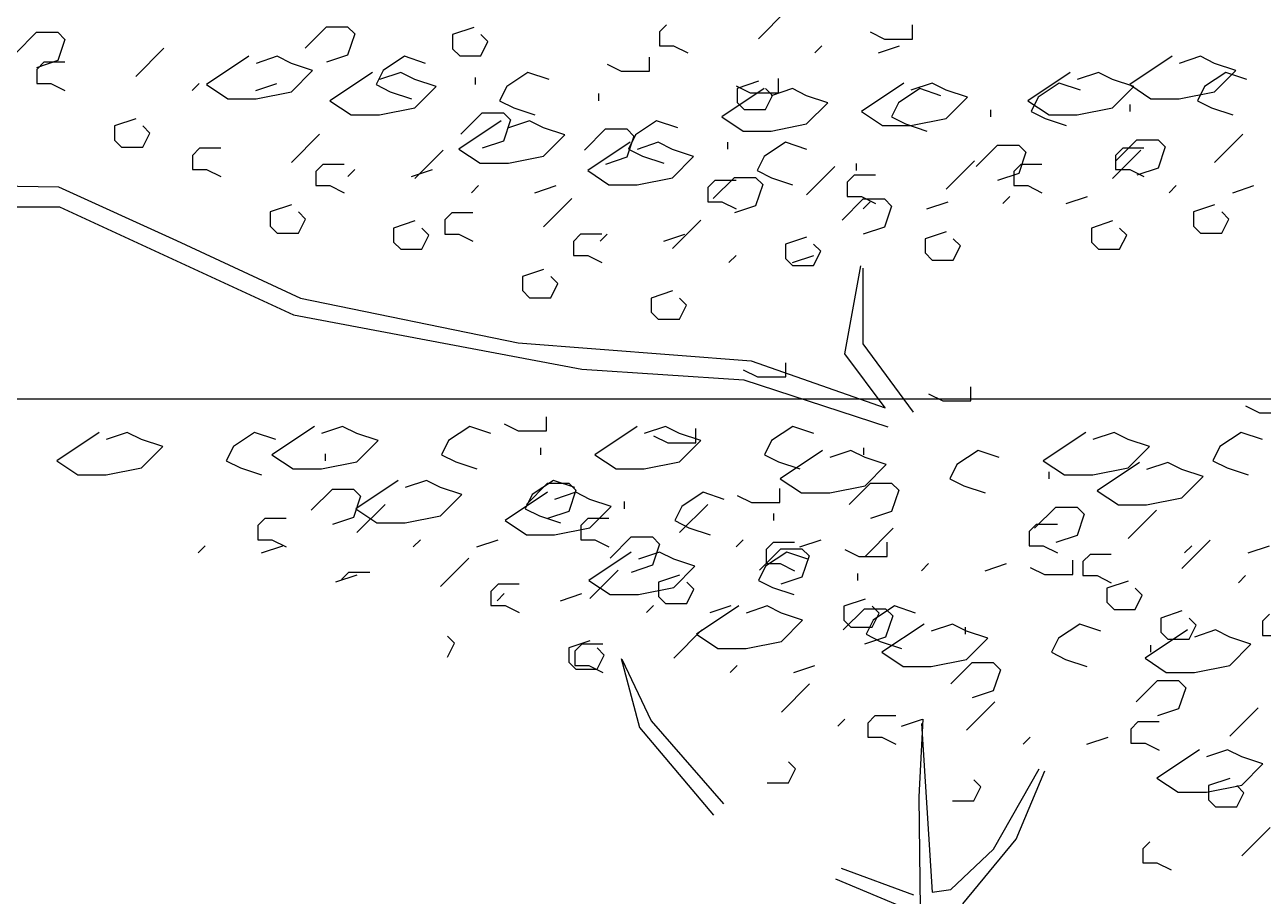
# Model space of a CAD drawing. Header units: metres. Extents: x 2330 to 2661, y 695 to 924.
# Drawn here: x 2572.167 to 2573.309, y 787.947 to 788.75 of the extents above; entities that cross this region are included whole.
import ezdxf

# ---------------------------------------------------------------- set-up
doc = ezdxf.new("R2010")
doc.units = ezdxf.units.M
doc.header["$LTSCALE"] = 20
doc.layers.add('Tree and Others', color=74, linetype='Continuous')

msp = doc.modelspace()

# ---------------------------------------------------------------- linework, layer by layer
for p, q in [((2572.8694, 788.7635), (2572.8434, 788.7374)), ((2572.7586, 788.7504), (2572.7521, 788.7439)), ((2572.9857, 788.7372), (2572.9857, 788.7503)), ((2572.1582, 788.7239), (2572.1777, 788.7434)), ((2572.1777, 788.7434), (2572.1973, 788.7434)), ((2572.1973, 788.7434), (2572.2038, 788.7369)), ((2572.4255, 788.7288), (2572.4451, 788.7484)), ((2572.4451, 788.7484), (2572.4646, 788.7484)), ((2572.4646, 788.7484), (2572.4711, 788.7419)), ((2572.4711, 788.7419), (2572.4646, 788.7223)), ((2572.581, 788.7478), (2572.5614, 788.7413)), ((2572.5614, 788.7413), (2572.5614, 788.7282)), ((2572.594, 788.7348), (2572.5875, 788.7413)), ((2572.7521, 788.7439), (2572.7521, 788.7309)), ((2572.9466, 788.7438), (2572.9596, 788.7372)), ((2572.2038, 788.7369), (2572.1973, 788.7173)), ((2572.2952, 788.7288), (2572.2691, 788.7027)), ((2572.5614, 788.7282), (2572.568, 788.7217)), ((2572.5875, 788.7217), (2572.594, 788.7348)), ((2572.7521, 788.7309), (2572.7652, 788.7309)), ((2572.7652, 788.7309), (2572.7782, 788.7244)), ((2572.902, 788.7309), (2572.8955, 788.7244)), ((2572.9542, 788.7244), (2572.9737, 788.7309)), ((2572.9596, 788.7372), (2572.9857, 788.7372)), ((2572.1973, 788.7173), (2572.1777, 788.7108)), ((2572.1844, 788.7158), (2572.1778, 788.7092)), ((2572.2039, 788.7158), (2572.1844, 788.7158)), ((2572.3736, 788.7213), (2572.3345, 788.6952)), ((2572.3996, 788.7213), (2572.3801, 788.7148)), ((2572.4127, 788.7148), (2572.3996, 788.7213)), ((2572.4646, 788.7223), (2572.4451, 788.7158)), ((2572.5169, 788.7213), (2572.4974, 788.7083)), ((2572.5365, 788.7148), (2572.5169, 788.7213)), ((2572.568, 788.7217), (2572.581, 788.7217)), ((2572.581, 788.7217), (2572.5875, 788.7217)), ((2572.7431, 788.7075), (2572.7431, 788.7206)), ((2573.2251, 788.7213), (2573.186, 788.6952)), ((2573.2512, 788.7213), (2573.2316, 788.7148)), ((2573.2642, 788.7148), (2573.2512, 788.7213)), ((2572.1778, 788.7092), (2572.1778, 788.6962)), ((2572.4322, 788.7083), (2572.4127, 788.7148)), ((2572.4127, 788.6887), (2572.4322, 788.7083)), ((2572.4874, 788.7064), (2572.4483, 788.6803)), ((2572.4974, 788.7083), (2572.4909, 788.6952)), ((2572.5135, 788.7064), (2572.4939, 788.6999)), ((2572.5265, 788.6999), (2572.5135, 788.7064)), ((2572.6308, 788.7064), (2572.6113, 788.6934)), ((2572.6504, 788.6999), (2572.6308, 788.7064)), ((2572.704, 788.714), (2572.717, 788.7075)), ((2572.717, 788.7075), (2572.7431, 788.7075)), ((2573.131, 788.7064), (2573.0919, 788.6803)), ((2573.1571, 788.7064), (2573.1375, 788.6999)), ((2573.1701, 788.6999), (2573.1571, 788.7064)), ((2573.2744, 788.7064), (2573.2548, 788.6934)), ((2573.2837, 788.7083), (2573.2642, 788.7148)), ((2573.2642, 788.6887), (2573.2837, 788.7083)), ((2573.294, 788.6999), (2573.2744, 788.7064)), ((2572.1778, 788.6962), (2572.1909, 788.6962)), ((2572.1909, 788.6962), (2572.2039, 788.6897)), ((2572.3277, 788.6962), (2572.3212, 788.6897)), ((2572.3345, 788.6952), (2572.354, 788.6822)), ((2572.3799, 788.6897), (2572.3994, 788.6962)), ((2572.4909, 788.6952), (2572.5039, 788.6887)), ((2572.5461, 788.6934), (2572.5265, 788.6999)), ((2572.5265, 788.6738), (2572.5461, 788.6934)), ((2572.5821, 788.7017), (2572.5821, 788.6952)), ((2572.6113, 788.6934), (2572.6047, 788.6803)), ((2572.8228, 788.6942), (2572.8359, 788.6877)), ((2572.8434, 788.6983), (2572.8238, 788.6917)), ((2572.8619, 788.6877), (2572.8619, 788.7007)), ((2572.9775, 788.6965), (2572.9384, 788.6704)), ((2573.0036, 788.6965), (2572.9841, 788.69)), ((2573.0166, 788.69), (2573.0036, 788.6965)), ((2573.1209, 788.6965), (2573.1014, 788.6835)), ((2573.1405, 788.69), (2573.1209, 788.6965)), ((2573.1897, 788.6934), (2573.1701, 788.6999)), ((2573.1701, 788.6738), (2573.1897, 788.6934)), ((2573.186, 788.6952), (2573.2055, 788.6822)), ((2573.2548, 788.6934), (2573.2483, 788.6803)), ((2572.354, 788.6822), (2572.3801, 788.6822)), ((2572.3801, 788.6822), (2572.4127, 788.6887)), ((2572.5039, 788.6887), (2572.5235, 788.6822)), ((2572.696, 788.6869), (2572.696, 788.6803)), ((2572.8488, 788.6916), (2572.8097, 788.6655)), ((2572.8238, 788.6917), (2572.8238, 788.6787)), ((2572.8359, 788.6877), (2572.8619, 788.6877)), ((2572.8564, 788.6852), (2572.8499, 788.6917)), ((2572.8499, 788.6722), (2572.8564, 788.6852)), ((2572.8749, 788.6916), (2572.8553, 788.685)), ((2572.8879, 788.685), (2572.8749, 788.6916)), ((2572.9075, 788.6785), (2572.8879, 788.685)), ((2572.9922, 788.6916), (2572.9727, 788.6785)), ((2573.0118, 788.685), (2572.9922, 788.6916)), ((2573.0362, 788.6835), (2573.0166, 788.69)), ((2573.0166, 788.6639), (2573.0362, 788.6835)), ((2573.1014, 788.6835), (2573.0949, 788.6704)), ((2573.2055, 788.6822), (2573.2316, 788.6822)), ((2573.2316, 788.6822), (2573.2642, 788.6887)), ((2572.4483, 788.6803), (2572.4679, 788.6673)), ((2572.4939, 788.6673), (2572.5265, 788.6738)), ((2572.6047, 788.6803), (2572.6178, 788.6738)), ((2572.6178, 788.6738), (2572.6373, 788.6673)), ((2572.8238, 788.6787), (2572.8303, 788.6722)), ((2572.8303, 788.6722), (2572.8434, 788.6722)), ((2572.8434, 788.6722), (2572.8499, 788.6722)), ((2572.8879, 788.659), (2572.9075, 788.6785)), ((2572.9384, 788.6704), (2572.958, 788.6574)), ((2572.9727, 788.6785), (2572.9661, 788.6655)), ((2573.0574, 788.672), (2573.0574, 788.6655)), ((2573.0919, 788.6803), (2573.1115, 788.6673)), ((2573.0949, 788.6704), (2573.1079, 788.6639)), ((2573.1375, 788.6673), (2573.1701, 788.6738)), ((2573.1861, 788.677), (2573.1861, 788.6704)), ((2573.2483, 788.6803), (2573.2614, 788.6738)), ((2573.2614, 788.6738), (2573.2809, 788.6673)), ((2572.2691, 788.6636), (2572.2495, 788.6571)), ((2572.4679, 788.6673), (2572.4939, 788.6673)), ((2572.6062, 788.6618), (2572.5671, 788.6358)), ((2572.5691, 788.6495), (2572.5886, 788.6691)), ((2572.5886, 788.6691), (2572.6082, 788.6691)), ((2572.6082, 788.6691), (2572.6147, 788.6626)), ((2572.6147, 788.6626), (2572.6082, 788.643)), ((2572.6323, 788.6618), (2572.6128, 788.6553)), ((2572.6453, 788.6553), (2572.6323, 788.6618)), ((2572.7496, 788.6618), (2572.7301, 788.6488)), ((2572.7692, 788.6553), (2572.7496, 788.6618)), ((2572.8097, 788.6655), (2572.8293, 788.6524)), ((2572.8553, 788.6524), (2572.8879, 788.659)), ((2572.9661, 788.6655), (2572.9792, 788.659)), ((2572.9792, 788.659), (2572.9987, 788.6524)), ((2572.9841, 788.6574), (2573.0166, 788.6639)), ((2573.1079, 788.6639), (2573.1274, 788.6574)), ((2573.1115, 788.6673), (2573.1375, 788.6673)), ((2572.2495, 788.6571), (2572.2495, 788.644)), ((2572.2821, 788.6505), (2572.2756, 788.6571)), ((2572.2756, 788.6375), (2572.2821, 788.6505)), ((2572.4387, 788.6495), (2572.4127, 788.6235)), ((2572.6649, 788.6488), (2572.6453, 788.6553)), ((2572.6453, 788.6292), (2572.6649, 788.6488)), ((2572.6829, 788.6347), (2572.7025, 788.6543)), ((2572.7025, 788.6543), (2572.7221, 788.6543)), ((2572.7221, 788.6543), (2572.7286, 788.6477)), ((2572.7286, 788.6477), (2572.7221, 788.6282)), ((2572.7301, 788.6488), (2572.7236, 788.6358)), ((2572.8293, 788.6524), (2572.8553, 788.6524)), ((2572.958, 788.6574), (2572.9841, 788.6574)), ((2573.2903, 788.6495), (2573.2642, 788.6235)), ((2572.2495, 788.644), (2572.2561, 788.6375)), ((2572.2561, 788.6375), (2572.2691, 788.6375)), ((2572.2691, 788.6375), (2572.2756, 788.6375)), ((2572.3279, 788.6365), (2572.3214, 788.63)), ((2572.3475, 788.6365), (2572.3279, 788.6365)), ((2572.5671, 788.6358), (2572.5867, 788.6227)), ((2572.6082, 788.643), (2572.5886, 788.6365)), ((2572.7251, 788.642), (2572.686, 788.6159)), ((2572.7236, 788.6358), (2572.7366, 788.6292)), ((2572.7511, 788.642), (2572.7316, 788.6355)), ((2572.7642, 788.6355), (2572.7511, 788.642)), ((2572.8148, 788.6423), (2572.8148, 788.6358)), ((2572.8684, 788.642), (2572.8489, 788.629)), ((2572.888, 788.6355), (2572.8684, 788.642)), ((2573.0443, 788.6198), (2573.0639, 788.6394)), ((2573.0639, 788.6394), (2573.0835, 788.6394)), ((2573.0835, 788.6394), (2573.09, 788.6329)), ((2573.1795, 788.6365), (2573.1729, 788.63)), ((2573.1731, 788.6248), (2573.1926, 788.6443)), ((2573.199, 788.6365), (2573.1795, 788.6365)), ((2573.1926, 788.6443), (2573.2122, 788.6443)), ((2573.2122, 788.6443), (2573.2187, 788.6378)), ((2573.2187, 788.6378), (2573.2122, 788.6183)), ((2572.3214, 788.63), (2572.3214, 788.6169)), ((2572.5526, 788.6347), (2572.5265, 788.6086)), ((2572.6128, 788.6227), (2572.6453, 788.6292)), ((2572.7221, 788.6282), (2572.7025, 788.6216)), ((2572.7366, 788.6292), (2572.7561, 788.6227)), ((2572.7837, 788.629), (2572.7642, 788.6355)), ((2572.7642, 788.6094), (2572.7837, 788.629)), ((2572.8489, 788.629), (2572.8424, 788.6159)), ((2573.0427, 788.6248), (2573.0166, 788.5987)), ((2573.09, 788.6329), (2573.0835, 788.6133)), ((2573.1962, 788.6347), (2573.1701, 788.6086)), ((2573.1729, 788.63), (2573.1729, 788.6169)), ((2572.3214, 788.6169), (2572.3345, 788.6169)), ((2572.3345, 788.6169), (2572.3475, 788.6104)), ((2572.4418, 788.6216), (2572.4353, 788.6151)), ((2572.4353, 788.6151), (2572.4353, 788.6021)), ((2572.4614, 788.6216), (2572.4418, 788.6216)), ((2572.4713, 788.6169), (2572.4648, 788.6104)), ((2572.5235, 788.6104), (2572.543, 788.6169)), ((2572.5867, 788.6227), (2572.6128, 788.6227)), ((2572.686, 788.6159), (2572.7055, 788.6029)), ((2572.8424, 788.6159), (2572.8554, 788.6094)), ((2572.914, 788.6198), (2572.8879, 788.5937)), ((2572.9336, 788.6225), (2572.9336, 788.6159)), ((2573.0835, 788.6133), (2573.0639, 788.6068)), ((2573.0854, 788.6216), (2573.0789, 788.6151)), ((2573.0789, 788.6151), (2573.0789, 788.6021)), ((2573.1049, 788.6216), (2573.0854, 788.6216)), ((2573.1729, 788.6169), (2573.186, 788.6169)), ((2573.186, 788.6169), (2573.199, 788.6104)), ((2573.2122, 788.6183), (2573.1926, 788.6117)), ((2572.0323, 788.6038), (2572.198, 788.601)), ((2572.4353, 788.6021), (2572.4483, 788.6021)), ((2572.4483, 788.6021), (2572.4614, 788.5956)), ((2572.5852, 788.6021), (2572.5787, 788.5956)), ((2572.6373, 788.5956), (2572.6569, 788.6021)), ((2572.7055, 788.6029), (2572.7316, 788.6029)), ((2572.7316, 788.6029), (2572.7642, 788.6094)), ((2572.8032, 788.6068), (2572.7967, 788.6003)), ((2572.8018, 788.5901), (2572.8213, 788.6097)), ((2572.8228, 788.6068), (2572.8032, 788.6068)), ((2572.8213, 788.6097), (2572.8409, 788.6097)), ((2572.8409, 788.6097), (2572.8474, 788.6031)), ((2572.8474, 788.6031), (2572.8409, 788.5836)), ((2572.8554, 788.6094), (2572.875, 788.6029)), ((2572.9319, 788.6117), (2572.9254, 788.6052)), ((2572.9254, 788.6052), (2572.9254, 788.5922)), ((2572.9515, 788.6117), (2572.9319, 788.6117)), ((2573.0789, 788.6021), (2573.0919, 788.6021)), ((2573.0919, 788.6021), (2573.1049, 788.5956)), ((2573.2288, 788.6021), (2573.2223, 788.5956)), ((2573.2809, 788.5956), (2573.3005, 788.6021)), ((2572.198, 788.601), (2572.3067, 788.5515)), ((2572.6714, 788.5901), (2572.6453, 788.564)), ((2572.7967, 788.6003), (2572.7967, 788.5872)), ((2572.9254, 788.5922), (2572.9384, 788.5922)), ((2572.9384, 788.5922), (2572.9515, 788.5856)), ((2573.0753, 788.5922), (2573.0688, 788.5856)), ((2573.1274, 788.5856), (2573.147, 788.5922)), ((2571.8502, 788.5826), (2572.1989, 788.5826)), ((2572.1989, 788.5826), (2572.4148, 788.4829)), ((2572.4127, 788.5843), (2572.3931, 788.5778)), ((2572.7967, 788.5872), (2572.8097, 788.5872)), ((2572.8097, 788.5872), (2572.8228, 788.5807)), ((2572.8409, 788.5836), (2572.8213, 788.5771)), ((2572.9206, 788.5703), (2572.9401, 788.5899)), ((2572.9401, 788.5899), (2572.9597, 788.5899)), ((2572.9466, 788.5872), (2572.9401, 788.5807)), ((2572.9597, 788.5899), (2572.9662, 788.5833)), ((2572.9662, 788.5833), (2572.9597, 788.5638)), ((2572.9987, 788.5807), (2573.0183, 788.5872)), ((2573.2642, 788.5843), (2573.2446, 788.5778)), ((2572.3931, 788.5778), (2572.3931, 788.5648)), ((2572.4257, 788.5713), (2572.4192, 788.5778)), ((2572.4192, 788.5582), (2572.4257, 788.5713)), ((2572.5265, 788.5695), (2572.507, 788.5629)), ((2572.5606, 788.5771), (2572.5541, 788.5705)), ((2572.5541, 788.5705), (2572.5541, 788.5575)), ((2572.5802, 788.5771), (2572.5606, 788.5771)), ((2572.7902, 788.5703), (2572.7642, 788.5442)), ((2573.1701, 788.5695), (2573.1506, 788.5629)), ((2573.2446, 788.5778), (2573.2446, 788.5648)), ((2573.2772, 788.5713), (2573.2707, 788.5778)), ((2573.2707, 788.5582), (2573.2772, 788.5713)), ((2572.3931, 788.5648), (2572.3996, 788.5582)), ((2572.3996, 788.5582), (2572.4127, 788.5582)), ((2572.4127, 788.5582), (2572.4192, 788.5582)), ((2572.507, 788.5629), (2572.507, 788.5499)), ((2572.5396, 788.5564), (2572.533, 788.5629)), ((2572.533, 788.5434), (2572.5396, 788.5564)), ((2572.5541, 788.5575), (2572.5671, 788.5575)), ((2572.5671, 788.5575), (2572.5802, 788.551)), ((2572.6794, 788.5572), (2572.6729, 788.5507)), ((2572.699, 788.5572), (2572.6794, 788.5572)), ((2572.704, 788.5575), (2572.6975, 788.551)), ((2572.7561, 788.551), (2572.7757, 788.5575)), ((2572.9597, 788.5638), (2572.9401, 788.5572)), ((2573.0166, 788.5596), (2572.9971, 788.553)), ((2573.1506, 788.5629), (2573.1506, 788.5499)), ((2573.1832, 788.5564), (2573.1766, 788.5629)), ((2573.1766, 788.5434), (2573.1832, 788.5564)), ((2573.2446, 788.5648), (2573.2512, 788.5582)), ((2573.2512, 788.5582), (2573.2642, 788.5582)), ((2573.2642, 788.5582), (2573.2707, 788.5582)), ((2572.3067, 788.5515), (2572.4211, 788.4983)), ((2572.507, 788.5499), (2572.5135, 788.5434)), ((2572.6729, 788.5507), (2572.6729, 788.5377)), ((2572.8879, 788.5546), (2572.8684, 788.5481)), ((2572.8684, 788.5481), (2572.8684, 788.535)), ((2572.901, 788.5416), (2572.8944, 788.5481)), ((2572.9971, 788.553), (2572.9971, 788.54)), ((2573.0297, 788.5465), (2573.0232, 788.553)), ((2573.0232, 788.5335), (2573.0297, 788.5465)), ((2573.1506, 788.5499), (2573.1571, 788.5434)), ((2572.5135, 788.5434), (2572.5265, 788.5434)), ((2572.5265, 788.5434), (2572.533, 788.5434)), ((2572.6729, 788.5377), (2572.686, 788.5377)), ((2572.686, 788.5377), (2572.699, 788.5312)), ((2572.8228, 788.5377), (2572.8163, 788.5312)), ((2572.8684, 788.535), (2572.8749, 788.5285)), ((2572.875, 788.5312), (2572.8945, 788.5377)), ((2572.8944, 788.5285), (2572.901, 788.5416)), ((2572.9971, 788.54), (2573.0036, 788.5335)), ((2573.0036, 788.5335), (2573.0166, 788.5335)), ((2573.0166, 788.5335), (2573.0232, 788.5335)), ((2573.1571, 788.5434), (2573.1701, 788.5434)), ((2573.1701, 788.5434), (2573.1766, 788.5434)), ((2572.6453, 788.5249), (2572.6258, 788.5184)), ((2572.8749, 788.5285), (2572.8879, 788.5285)), ((2572.8879, 788.5285), (2572.8944, 788.5285)), ((2572.9232, 788.4469), (2572.9378, 788.5283)), ((2572.9396, 788.5261), (2572.9396, 788.4563)), ((2572.6258, 788.5184), (2572.6258, 788.5053)), ((2572.6584, 788.5118), (2572.6519, 788.5184)), ((2572.6519, 788.4988), (2572.6584, 788.5118)), ((2572.6258, 788.5053), (2572.6323, 788.4988)), ((2572.6323, 788.4988), (2572.6453, 788.4988)), ((2572.6453, 788.4988), (2572.6519, 788.4988)), ((2572.7642, 788.5051), (2572.7446, 788.4985)), ((2572.4211, 788.4983), (2572.6218, 788.4571)), ((2572.7446, 788.4985), (2572.7446, 788.4855)), ((2572.7772, 788.492), (2572.7707, 788.4985)), ((2572.7707, 788.479), (2572.7772, 788.492)), ((2572.4148, 788.4829), (2572.6805, 788.433)), ((2572.7446, 788.4855), (2572.7511, 788.479)), ((2572.7511, 788.479), (2572.7642, 788.479)), ((2572.7642, 788.479), (2572.7707, 788.479)), ((2572.6218, 788.4571), (2572.8368, 788.4407)), ((2572.9396, 788.4563), (2572.9861, 788.3932)), ((2572.9604, 788.3972), (2572.9232, 788.4469)), ((2572.6805, 788.433), (2572.83, 788.4231)), ((2572.8295, 788.4323), (2572.8425, 788.4257)), ((2572.8368, 788.4407), (2572.9604, 788.3972)), ((2572.8686, 788.4257), (2572.8686, 788.4388)), ((2572.83, 788.4231), (2572.9628, 788.3799)), ((2572.8425, 788.4257), (2572.8686, 788.4257)), ((2573.0004, 788.4102), (2573.0135, 788.4037)), ((2573.0395, 788.4037), (2573.0395, 788.4167)), ((2573.0135, 788.4037), (2573.0395, 788.4037)), ((2573.2927, 788.3992), (2573.3057, 788.3926)), ((2572.648, 788.3761), (2572.648, 788.3891)), ((2573.3057, 788.3926), (2573.3318, 788.3926)), ((2572.2354, 788.3746), (2572.1963, 788.3485)), ((2572.2614, 788.3746), (2572.2419, 788.368)), ((2572.2745, 788.368), (2572.2614, 788.3746)), ((2572.3788, 788.3746), (2572.3592, 788.3615)), ((2572.3983, 788.368), (2572.3788, 788.3746)), ((2572.4339, 788.3801), (2572.3948, 788.354)), ((2572.46, 788.3801), (2572.4404, 788.3736)), ((2572.473, 788.3736), (2572.46, 788.3801)), ((2572.4926, 788.367), (2572.473, 788.3736)), ((2572.5773, 788.3801), (2572.5577, 788.367)), ((2572.5968, 788.3736), (2572.5773, 788.3801)), ((2572.6089, 788.3826), (2572.6219, 788.3761)), ((2572.6219, 788.3761), (2572.648, 788.3761)), ((2572.7317, 788.3801), (2572.6926, 788.354)), ((2572.7578, 788.3801), (2572.7382, 788.3736)), ((2572.7708, 788.3736), (2572.7578, 788.3801)), ((2572.7904, 788.367), (2572.7708, 788.3736)), ((2572.7858, 788.365), (2572.7858, 788.3781)), ((2572.8751, 788.3801), (2572.8555, 788.367)), ((2572.8946, 788.3736), (2572.8751, 788.3801)), ((2573.1453, 788.3746), (2573.1062, 788.3485)), ((2573.1714, 788.3746), (2573.1518, 788.368)), ((2573.1844, 788.368), (2573.1714, 788.3746)), ((2573.2887, 788.3746), (2573.2691, 788.3615)), ((2573.3082, 788.368), (2573.2887, 788.3746)), ((2572.294, 788.3615), (2572.2745, 788.368)), ((2572.473, 788.3475), (2572.4926, 788.367)), ((2572.5577, 788.367), (2572.5512, 788.354)), ((2572.7467, 788.3716), (2572.7598, 788.365)), ((2572.7598, 788.365), (2572.7858, 788.365)), ((2572.7708, 788.3475), (2572.7904, 788.367)), ((2572.8555, 788.367), (2572.849, 788.354)), ((2573.204, 788.3615), (2573.1844, 788.368)), ((2572.2745, 788.342), (2572.294, 788.3615)), ((2572.3592, 788.3615), (2572.3527, 788.3485)), ((2572.3948, 788.354), (2572.4144, 788.341)), ((2572.4439, 788.355), (2572.4439, 788.3485)), ((2572.5512, 788.354), (2572.5643, 788.3475)), ((2572.6425, 788.3605), (2572.6425, 788.354)), ((2572.6926, 788.354), (2572.7121, 788.341)), ((2572.849, 788.354), (2572.862, 788.3475)), ((2572.9027, 788.358), (2572.8636, 788.3319)), ((2572.9287, 788.358), (2572.9092, 788.3515)), ((2572.9418, 788.3515), (2572.9287, 788.358)), ((2572.9403, 788.3605), (2572.9403, 788.354)), ((2572.9613, 788.345), (2572.9418, 788.3515)), ((2573.046, 788.358), (2573.0265, 788.345)), ((2573.0656, 788.3515), (2573.046, 788.358)), ((2573.1844, 788.342), (2573.204, 788.3615)), ((2573.2691, 788.3615), (2573.2626, 788.3485)), ((2572.1963, 788.3485), (2572.2158, 788.3354)), ((2572.2419, 788.3354), (2572.2745, 788.342)), ((2572.3527, 788.3485), (2572.3657, 788.342)), ((2572.3657, 788.342), (2572.3853, 788.3354)), ((2572.4144, 788.341), (2572.4404, 788.341)), ((2572.4404, 788.341), (2572.473, 788.3475)), ((2572.5643, 788.3475), (2572.5838, 788.341)), ((2572.7121, 788.341), (2572.7382, 788.341)), ((2572.7382, 788.341), (2572.7708, 788.3475)), ((2572.862, 788.3475), (2572.8816, 788.341)), ((2572.9418, 788.3254), (2572.9613, 788.345)), ((2573.0265, 788.345), (2573.02, 788.3319)), ((2573.1062, 788.3485), (2573.1258, 788.3354)), ((2573.1518, 788.3354), (2573.1844, 788.342)), ((2573.1949, 788.347), (2573.1558, 788.3209)), ((2573.221, 788.347), (2573.2015, 788.3405)), ((2573.234, 788.3405), (2573.221, 788.347)), ((2573.2536, 788.3339), (2573.234, 788.3405)), ((2573.2626, 788.3485), (2573.2757, 788.342)), ((2573.2757, 788.342), (2573.2952, 788.3354)), ((2572.2158, 788.3354), (2572.2419, 788.3354)), ((2572.5111, 788.3304), (2572.472, 788.3043)), ((2572.5372, 788.3304), (2572.5176, 788.3239)), ((2572.5502, 788.3239), (2572.5372, 788.3304)), ((2572.6294, 788.3083), (2572.649, 788.3279)), ((2572.6545, 788.3304), (2572.6349, 788.3174)), ((2572.649, 788.3279), (2572.6685, 788.3279)), ((2572.674, 788.3239), (2572.6545, 788.3304)), ((2572.6685, 788.3279), (2572.675, 788.3214)), ((2572.8636, 788.3319), (2572.8831, 788.3189)), ((2572.9272, 788.3083), (2572.9468, 788.3279)), ((2572.9468, 788.3279), (2572.9663, 788.3279)), ((2572.9663, 788.3279), (2572.9728, 788.3214)), ((2573.02, 788.3319), (2573.033, 788.3254)), ((2573.1112, 788.3384), (2573.1112, 788.3319)), ((2573.1258, 788.3354), (2573.1518, 788.3354)), ((2573.234, 788.3144), (2573.2536, 788.3339)), ((2572.4309, 788.3028), (2572.4505, 788.3224)), ((2572.4505, 788.3224), (2572.47, 788.3224)), ((2572.47, 788.3224), (2572.4765, 788.3159)), ((2572.5698, 788.3174), (2572.5502, 788.3239)), ((2572.5502, 788.2978), (2572.5698, 788.3174)), ((2572.649, 788.3194), (2572.6099, 788.2933)), ((2572.6349, 788.3174), (2572.6284, 788.3043)), ((2572.675, 788.3194), (2572.6555, 788.3129)), ((2572.675, 788.3214), (2572.6685, 788.3018)), ((2572.6881, 788.3129), (2572.675, 788.3194)), ((2572.7924, 788.3194), (2572.7728, 788.3063)), ((2572.8119, 788.3129), (2572.7924, 788.3194)), ((2572.8239, 788.3164), (2572.837, 788.3099)), ((2572.8631, 788.3099), (2572.8631, 788.3229)), ((2572.8831, 788.3189), (2572.9092, 788.3189)), ((2572.9092, 788.3189), (2572.9418, 788.3254)), ((2572.9728, 788.3214), (2572.9663, 788.3018)), ((2573.033, 788.3254), (2573.0526, 788.3189)), ((2573.1558, 788.3209), (2573.1754, 788.3078)), ((2572.4765, 788.3159), (2572.47, 788.2963)), ((2572.4991, 788.3083), (2572.473, 788.2823)), ((2572.7076, 788.3063), (2572.6881, 788.3129)), ((2572.6881, 788.2868), (2572.7076, 788.3063)), ((2572.7197, 788.3109), (2572.7197, 788.3043)), ((2572.7728, 788.3063), (2572.7663, 788.2933)), ((2572.7969, 788.3083), (2572.7708, 788.2823)), ((2572.837, 788.3099), (2572.8631, 788.3099)), ((2573.0982, 788.2863), (2573.1177, 788.3058)), ((2573.1177, 788.3058), (2573.1373, 788.3058)), ((2573.1373, 788.3058), (2573.1438, 788.2993)), ((2573.1754, 788.3078), (2573.2015, 788.3078)), ((2573.2015, 788.3078), (2573.234, 788.3144)), ((2572.3883, 788.2953), (2572.3818, 788.2888)), ((2572.4078, 788.2953), (2572.3883, 788.2953)), ((2572.47, 788.2963), (2572.4505, 788.2898)), ((2572.472, 788.3043), (2572.4916, 788.2913)), ((2572.5176, 788.2913), (2572.5502, 788.2978)), ((2572.6099, 788.2933), (2572.6294, 788.2803)), ((2572.6284, 788.3043), (2572.6415, 788.2978)), ((2572.6415, 788.2978), (2572.661, 788.2913)), ((2572.6685, 788.3018), (2572.649, 788.2953)), ((2572.6861, 788.2953), (2572.6796, 788.2888)), ((2572.7056, 788.2953), (2572.6861, 788.2953)), ((2572.7663, 788.2933), (2572.7793, 788.2868)), ((2572.8575, 788.2998), (2572.8575, 788.2933)), ((2572.9663, 788.3018), (2572.9468, 788.2953)), ((2573.1438, 788.2993), (2573.1373, 788.2797)), ((2573.2105, 788.3028), (2573.1844, 788.2767)), ((2572.3818, 788.2888), (2572.3818, 788.2757)), ((2572.4916, 788.2913), (2572.5176, 788.2913)), ((2572.6555, 788.2803), (2572.6881, 788.2868)), ((2572.6796, 788.2888), (2572.6796, 788.2757)), ((2572.7793, 788.2868), (2572.7989, 788.2803)), ((2572.9678, 788.2863), (2572.9418, 788.2602)), ((2573.0997, 788.2898), (2573.0932, 788.2833)), ((2573.0932, 788.2833), (2573.0932, 788.2702)), ((2573.1192, 788.2898), (2573.0997, 788.2898)), ((2572.3331, 788.2702), (2572.3266, 788.2637)), ((2572.3818, 788.2757), (2572.3948, 788.2757)), ((2572.3853, 788.2637), (2572.4048, 788.2702)), ((2572.3948, 788.2757), (2572.4078, 788.2692)), ((2572.5317, 788.2757), (2572.5251, 788.2692)), ((2572.5838, 788.2692), (2572.6034, 788.2757)), ((2572.6294, 788.2803), (2572.6555, 788.2803)), ((2572.6796, 788.2757), (2572.6926, 788.2757)), ((2572.6926, 788.2757), (2572.7056, 788.2692)), ((2572.7066, 788.2587), (2572.7262, 788.2782)), ((2572.7262, 788.2782), (2572.7457, 788.2782)), ((2572.7457, 788.2782), (2572.7523, 788.2717)), ((2572.7523, 788.2717), (2572.7457, 788.2522)), ((2572.8295, 788.2757), (2572.8229, 788.2692)), ((2572.857, 788.2732), (2572.8505, 788.2667)), ((2572.8766, 788.2732), (2572.857, 788.2732)), ((2572.8816, 788.2692), (2572.9012, 788.2757)), ((2572.9623, 788.2602), (2572.9623, 788.2733)), ((2573.0932, 788.2702), (2573.1062, 788.2702)), ((2573.1062, 788.2702), (2573.1192, 788.2637)), ((2573.1373, 788.2797), (2573.1177, 788.2732)), ((2573.2601, 788.2752), (2573.234, 788.2491)), ((2573.2431, 788.2702), (2573.2365, 788.2637)), ((2573.2952, 788.2637), (2573.3148, 788.2702)), ((2572.7262, 788.2642), (2572.6871, 788.2381)), ((2572.7523, 788.2642), (2572.7327, 788.2577)), ((2572.7653, 788.2577), (2572.7523, 788.2642)), ((2572.8445, 788.2476), (2572.8641, 788.2672)), ((2572.8696, 788.2642), (2572.85, 788.2512)), ((2572.8505, 788.2667), (2572.8505, 788.2537)), ((2572.8641, 788.2672), (2572.8836, 788.2672)), ((2572.8891, 788.2577), (2572.8696, 788.2642)), ((2572.8836, 788.2672), (2572.8901, 788.2607)), ((2572.8901, 788.2607), (2572.8836, 788.2411)), ((2572.9232, 788.2667), (2572.9362, 788.2602)), ((2572.9362, 788.2602), (2572.9623, 788.2602)), ((2573.1493, 788.2622), (2573.1428, 788.2557)), ((2573.1689, 788.2622), (2573.1493, 788.2622)), ((2572.5763, 788.2587), (2572.5502, 788.2326)), ((2572.7142, 788.2476), (2572.6881, 788.2216)), ((2572.7457, 788.2522), (2572.7262, 788.2456)), ((2572.7848, 788.2512), (2572.7653, 788.2577)), ((2572.7653, 788.2316), (2572.7848, 788.2512)), ((2572.85, 788.2512), (2572.8435, 788.2381)), ((2572.8505, 788.2537), (2572.8636, 788.2537)), ((2572.8636, 788.2537), (2572.8766, 788.2471)), ((2573.0004, 788.2537), (2572.9939, 788.2471)), ((2573.0526, 788.2471), (2573.0721, 788.2537)), ((2573.0942, 788.2502), (2573.1072, 788.2437)), ((2573.1333, 788.2437), (2573.1333, 788.2567)), ((2573.1428, 788.2557), (2573.1428, 788.2426)), ((2572.473, 788.2431), (2572.4535, 788.2366)), ((2572.4655, 788.2456), (2572.459, 788.2391)), ((2572.485, 788.2456), (2572.4655, 788.2456)), ((2572.6871, 788.2381), (2572.7066, 788.2251)), ((2572.7708, 788.2431), (2572.7513, 788.2366)), ((2572.7513, 788.2366), (2572.7513, 788.2235)), ((2572.7838, 788.2301), (2572.7773, 788.2366)), ((2572.8435, 788.2381), (2572.8565, 788.2316)), ((2572.8836, 788.2411), (2572.8641, 788.2346)), ((2572.9347, 788.2446), (2572.9347, 788.2381)), ((2573.1072, 788.2437), (2573.1333, 788.2437)), ((2573.1428, 788.2426), (2573.1558, 788.2426)), ((2573.1558, 788.2426), (2573.1689, 788.2361)), ((2573.1844, 788.2376), (2573.1649, 788.2311)), ((2573.2927, 788.2426), (2573.2862, 788.2361)), ((2572.6034, 788.2346), (2572.5968, 788.2281)), ((2572.5968, 788.2281), (2572.5968, 788.215)), ((2572.6089, 788.2261), (2572.6024, 788.2195)), ((2572.6229, 788.2346), (2572.6034, 788.2346)), ((2572.661, 788.2195), (2572.6806, 788.2261)), ((2572.7066, 788.2251), (2572.7327, 788.2251)), ((2572.7327, 788.2251), (2572.7653, 788.2316)), ((2572.7773, 788.217), (2572.7838, 788.2301)), ((2572.8565, 788.2316), (2572.8761, 788.2251)), ((2573.1649, 788.2311), (2573.1649, 788.218)), ((2573.1974, 788.2246), (2573.1909, 788.2311)), ((2573.1909, 788.2115), (2573.1974, 788.2246)), ((2572.5968, 788.215), (2572.6099, 788.215)), ((2572.6099, 788.215), (2572.6229, 788.2085)), ((2572.7467, 788.215), (2572.7402, 788.2085)), ((2572.7513, 788.2235), (2572.7578, 788.217)), ((2572.7578, 788.217), (2572.7708, 788.217)), ((2572.7708, 788.217), (2572.7773, 788.217)), ((2572.8255, 788.2146), (2572.7863, 788.1885)), ((2572.7989, 788.2085), (2572.8184, 788.215)), ((2572.8515, 788.2146), (2572.832, 788.208)), ((2572.8646, 788.208), (2572.8515, 788.2146)), ((2572.9418, 788.221), (2572.9222, 788.2145)), ((2572.9222, 788.2145), (2572.9222, 788.2015)), ((2572.9548, 788.208), (2572.9483, 788.2145)), ((2572.9688, 788.2146), (2572.9493, 788.2015)), ((2572.9884, 788.208), (2572.9688, 788.2146)), ((2573.1649, 788.218), (2573.1714, 788.2115)), ((2572.8841, 788.2015), (2572.8646, 788.208)), ((2572.9217, 788.1925), (2572.9413, 788.212)), ((2572.9413, 788.212), (2572.9608, 788.212)), ((2572.9483, 788.195), (2572.9548, 788.208)), ((2572.9608, 788.212), (2572.9673, 788.2055)), ((2572.9673, 788.2055), (2572.9608, 788.1859)), ((2573.1714, 788.2115), (2573.1844, 788.2115)), ((2573.1844, 788.2115), (2573.1909, 788.2115)), ((2573.234, 788.21), (2573.2145, 788.2035)), ((2573.2145, 788.2035), (2573.2145, 788.1904)), ((2573.2471, 788.197), (2573.2406, 788.2035)), ((2573.3148, 788.207), (2573.3082, 788.2005)), ((2572.7914, 788.1925), (2572.7653, 788.1664)), ((2572.8646, 788.1819), (2572.8841, 788.2015)), ((2572.9222, 788.2015), (2572.9287, 788.195)), ((2572.9287, 788.195), (2572.9418, 788.195)), ((2572.9418, 788.195), (2572.9483, 788.195)), ((2572.9493, 788.2015), (2572.9428, 788.1885)), ((2572.9964, 788.198), (2572.9573, 788.1719)), ((2573.0225, 788.198), (2573.0029, 788.1915)), ((2573.0355, 788.1915), (2573.0225, 788.198)), ((2573.034, 788.195), (2573.034, 788.1885)), ((2573.0551, 788.185), (2573.0355, 788.1915)), ((2573.1398, 788.198), (2573.1202, 788.185)), ((2573.1593, 788.1915), (2573.1398, 788.198)), ((2573.2391, 788.1925), (2573.2, 788.1664)), ((2573.2145, 788.1904), (2573.221, 788.1839)), ((2573.2406, 788.1839), (2573.2471, 788.197)), ((2573.2651, 788.1925), (2573.2456, 788.186)), ((2573.2782, 788.186), (2573.2651, 788.1925)), ((2573.3082, 788.2005), (2573.3082, 788.1874)), ((2572.5633, 788.1804), (2572.5567, 788.1869)), ((2572.5567, 788.1674), (2572.5633, 788.1804)), ((2572.6881, 788.1824), (2572.6685, 788.1759)), ((2572.6806, 788.1794), (2572.674, 788.1729)), ((2572.7001, 788.1794), (2572.6806, 788.1794)), ((2572.7863, 788.1885), (2572.8059, 788.1754)), ((2572.832, 788.1754), (2572.8646, 788.1819)), ((2572.9608, 788.1859), (2572.9413, 788.1794)), ((2572.9428, 788.1885), (2572.9558, 788.1819)), ((2572.9558, 788.1819), (2572.9754, 788.1754)), ((2573.0355, 788.1654), (2573.0551, 788.185)), ((2573.1202, 788.185), (2573.1137, 788.1719)), ((2573.221, 788.1839), (2573.234, 788.1839)), ((2573.234, 788.1839), (2573.2406, 788.1839)), ((2573.2977, 788.1794), (2573.2782, 788.186)), ((2573.2782, 788.1599), (2573.2977, 788.1794)), ((2573.3082, 788.1874), (2573.3213, 788.1874)), ((2572.6685, 788.1759), (2572.6685, 788.1629)), ((2572.674, 788.1729), (2572.674, 788.1599)), ((2572.7011, 788.1694), (2572.6946, 788.1759)), ((2572.6946, 788.1563), (2572.7011, 788.1694)), ((2572.8059, 788.1754), (2572.832, 788.1754)), ((2572.9573, 788.1719), (2572.9769, 788.1589)), ((2573.1137, 788.1719), (2573.1268, 788.1654)), ((2573.205, 788.1784), (2573.205, 788.1719)), ((2572.6685, 788.1629), (2572.675, 788.1563)), ((2572.674, 788.1599), (2572.6871, 788.1599)), ((2572.675, 788.1563), (2572.6881, 788.1563)), ((2572.6871, 788.1599), (2572.7001, 788.1533)), ((2572.6881, 788.1563), (2572.6946, 788.1563)), ((2572.7168, 788.1662), (2572.7337, 788.1027)), ((2572.7174, 788.1656), (2572.7445, 788.1088)), ((2572.8239, 788.1599), (2572.8174, 788.1533)), ((2572.8761, 788.1533), (2572.8956, 788.1599)), ((2572.9769, 788.1589), (2573.0029, 788.1589)), ((2573.0029, 788.1589), (2573.0355, 788.1654)), ((2573.021, 788.1428), (2573.0405, 788.1624)), ((2573.0405, 788.1624), (2573.0601, 788.1624)), ((2573.0601, 788.1624), (2573.0666, 788.1559)), ((2573.1268, 788.1654), (2573.1463, 788.1589)), ((2573.2, 788.1664), (2573.2195, 788.1534)), ((2573.2456, 788.1534), (2573.2782, 788.1599)), ((2573.0666, 788.1559), (2573.0601, 788.1363)), ((2573.1919, 788.1263), (2573.2115, 788.1458)), ((2573.2115, 788.1458), (2573.231, 788.1458)), ((2573.2195, 788.1534), (2573.2456, 788.1534)), ((2573.231, 788.1458), (2573.2376, 788.1393)), ((2572.8906, 788.1428), (2572.8646, 788.1167)), ((2573.0601, 788.1363), (2573.0405, 788.1298)), ((2573.2376, 788.1393), (2573.231, 788.1197)), ((2573.0616, 788.1263), (2573.0355, 788.1002)), ((2572.9508, 788.1132), (2572.9443, 788.1067)), ((2572.9703, 788.1132), (2572.9508, 788.1132)), ((2573.231, 788.1197), (2573.2115, 788.1132)), ((2573.3042, 788.1207), (2573.2782, 788.0946)), ((2572.7337, 788.1027), (2572.8019, 788.0219)), ((2572.7445, 788.1088), (2572.8112, 788.0323)), ((2572.9232, 788.1102), (2572.9167, 788.1037)), ((2572.9443, 788.1067), (2572.9443, 788.0936)), ((2572.9754, 788.1037), (2572.9949, 788.1102)), ((2572.9951, 788.1102), (2572.9915, 788.0386)), ((2572.9938, 788.1063), (2573.0037, 787.9508)), ((2573.1934, 788.1077), (2573.1869, 788.1012)), ((2573.1869, 788.1012), (2573.1869, 788.0881)), ((2573.213, 788.1077), (2573.1934, 788.1077)), ((2572.9443, 788.0936), (2572.9573, 788.0936)), ((2572.9573, 788.0936), (2572.9703, 788.0871)), ((2573.0942, 788.0936), (2573.0877, 788.0871)), ((2573.1463, 788.0871), (2573.1659, 788.0936)), ((2573.1869, 788.0881), (2573.2, 788.0881)), ((2573.2, 788.0881), (2573.213, 788.0816)), ((2573.2501, 788.0821), (2573.211, 788.056)), ((2573.2762, 788.0821), (2573.2566, 788.0756)), ((2573.2892, 788.0756), (2573.2762, 788.0821)), ((2572.8776, 788.0645), (2572.8711, 788.0711)), ((2573.3087, 788.0691), (2573.2892, 788.0756)), ((2573.2892, 788.0495), (2573.3087, 788.0691)), ((2572.8711, 788.0515), (2572.8776, 788.0645)), ((2573.0485, 788.048), (2573.042, 788.0545)), ((2573.0604, 787.9903), (2573.1024, 788.0644)), ((2573.0811, 787.9998), (2573.1075, 788.0627)), ((2573.211, 788.056), (2573.2305, 788.043)), ((2573.2782, 788.0555), (2573.2586, 788.049)), ((2572.8515, 788.0515), (2572.8646, 788.0515)), ((2572.8646, 788.0515), (2572.8711, 788.0515)), ((2573.042, 788.0349), (2573.0485, 788.048)), ((2573.2305, 788.043), (2573.2566, 788.043)), ((2573.2566, 788.043), (2573.2892, 788.0495)), ((2573.2586, 788.049), (2573.2586, 788.0359)), ((2573.2912, 788.0425), (2573.2847, 788.049)), ((2573.2847, 788.0294), (2573.2912, 788.0425)), ((2572.9915, 788.0386), (2572.9926, 787.9351)), ((2573.0225, 788.0349), (2573.0355, 788.0349)), ((2573.0355, 788.0349), (2573.042, 788.0349)), ((2573.2586, 788.0359), (2573.2651, 788.0294)), ((2573.2651, 788.0294), (2573.2782, 788.0294)), ((2573.2782, 788.0294), (2573.2847, 788.0294)), ((2573.3153, 788.0104), (2573.2892, 787.9843)), ((2573.032, 787.94), (2573.0811, 787.9998)), ((2573.2045, 787.9973), (2573.1979, 787.9908)), ((2573.0209, 787.9532), (2573.0604, 787.9903)), ((2573.1979, 787.9908), (2573.1979, 787.9778)), ((2573.1979, 787.9778), (2573.211, 787.9778)), ((2573.211, 787.9778), (2573.224, 787.9713)), ((2572.9146, 787.963), (2572.9946, 787.9295)), ((2572.9198, 787.973), (2572.9864, 787.9483)), ((2573.0037, 787.9508), (2573.0209, 787.9532))]:
    msp.add_line(p, q)
at = {"layer": 'Tree and Others'}
msp.add_line((2566.1561, 788.4055), (2582.3542, 788.4055), dxfattribs=at)

doc.saveas('drawing.dxf')
